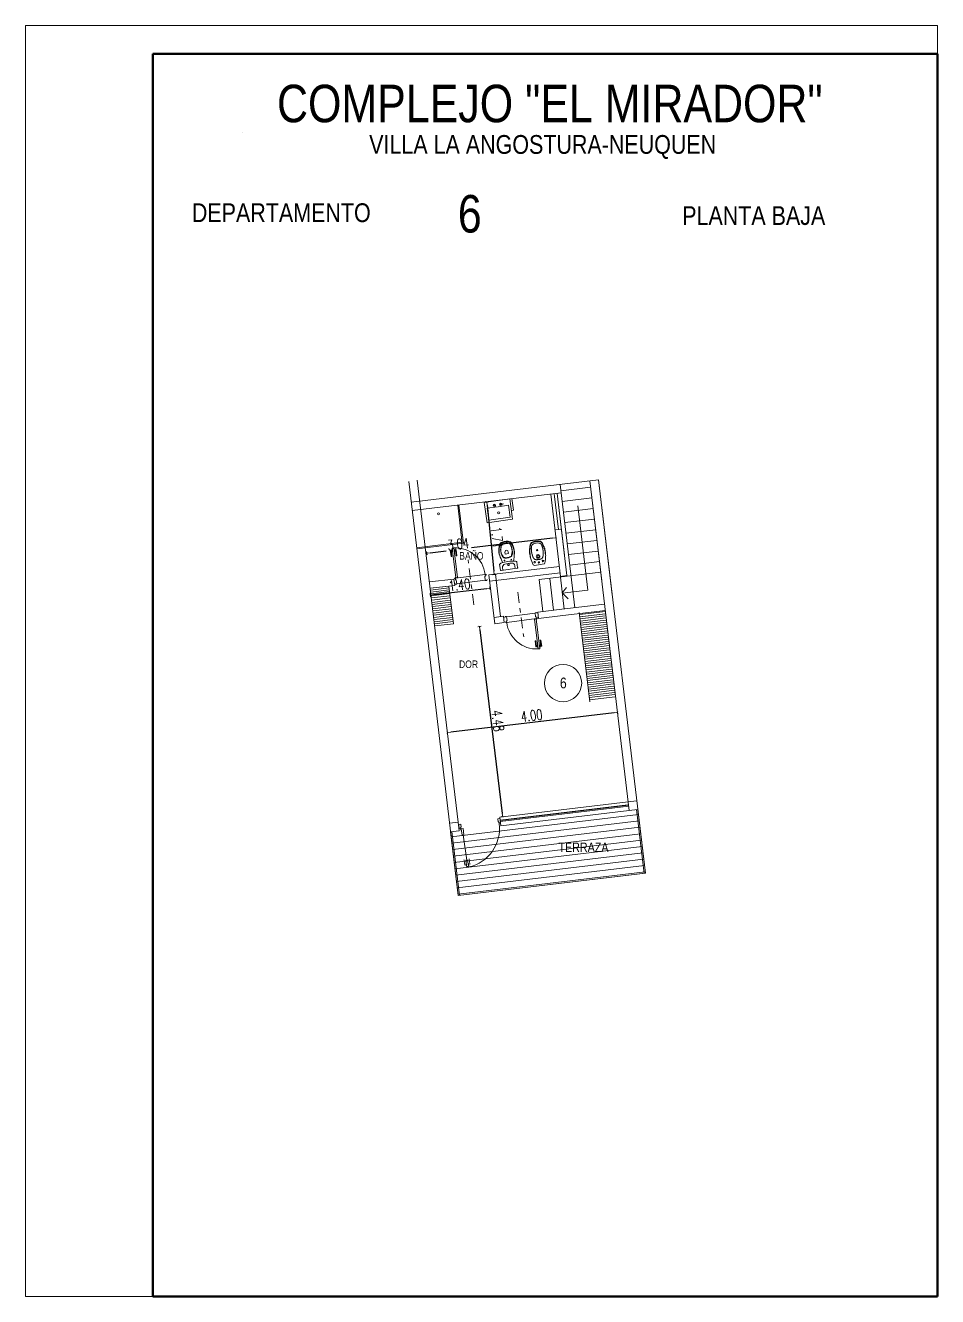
# Model space of a CAD drawing. Header units: millimetres. Extents: x 4525 to 9082, y 179 to 563.
# Drawn here: x 5166.3 to 5187.6, y 403.53 to 433.19 of the extents above; entities that cross this region are included whole.
import ezdxf

# ---------------------------------------------------------------- set-up
doc = ezdxf.new("R2010")
doc.units = ezdxf.units.MM
doc.header["$LTSCALE"] = 100
doc.linetypes.add('ACAD_ISO04W100', pattern=[30, 24, -3, 0, -3])
doc.linetypes.add('DASHDOT2', pattern=[0.5, 0.25, -0.125, 0, -0.125])
doc.layers.get('DEFPOINTS').update_dxf_attribs({"lineweight": 5})
for name, color, linetype, lineweight in [('000-Ejes', 251, 'ACAD_ISO04W100', 5), ('004-Carpinterias', 1, 'Continuous', 18), ('006-Cotas parciales', 7, 'Continuous', 5), ('A01-Barrido', 250, 'Continuous', 5), ('A01-Carpinterias', 1, 'Continuous', 18), ('HATCH MUROS', 251, 'Continuous', 9), ('LINEA', 8, 'Continuous', 5), ('SANIT', 12, 'Continuous', 13), ('SANIT-INT', 11, 'Continuous', 5)]:
    doc.layers.add(name, color=color, linetype=linetype, lineweight=lineweight)
doc.layers.add('CONT-MNR', color=47, linetype='Continuous')
doc.styles.add('AREAL', font='ARIALN.TTF')
doc.styles.add('COTAS', font='ROMANS.shx', dxfattribs={"width": 0.7})
doc.dimstyles.new('COTA40', dxfattribs={"dimscale": 0.4, "dimtxt": 0.3, "dimasz": 0.2, "dimexe": 0, "dimexo": 0, "dimgap": 0.09, "dimtad": 1, "dimzin": 0, "dimdsep": 46, "dimtxsty": 'COTAS', "dimblk1": 'COTA_N', "dimblk2": 'COTA_N', "dimsah": 1, "dimcen": 0.1, "dimclrd": 1, "dimclre": 8, "dimclrt": 5, "dimaunit": 1, "dimadec": 3, "dimazin": 0, "dimtfac": 1, "dimtix": 1, "dimtmove": 2, "dimatfit": 3, "dimldrblk": 'COTA_N', "dimfxl": 0, "dimtolj": 1, "dimtzin": 0, "dimarcsym": 0})

# ---------------------------------------------------------------- blocks, each defined once
blk = doc.blocks.new('COTA_N')
for p, q in [((-1, 0), (0, 0)), ((0, 0.5), (0, -0.5))]:
    blk.add_line(p, q)
at = {"const_width": 0.065}
blk.add_lwpolyline([(0.14, 0.14), (0.28, 0.28), (0, 0), (-0.14, -0.14), (-0.28, -0.28)], dxfattribs=at)
blk = doc.blocks.new('*D630')
at = {"layer": '006-Cotas parciales', "color": 1, "lineweight": -2, "ltscale": 100}
blk.add_line((5175.839, 419.91), (5177.073, 420.054), dxfattribs=at)
at = {"layer": 'DEFPOINTS', "color": 0, "ltscale": 100}
for p in [(5175.759, 419.901), (5177.152, 420.063), (5177.152, 420.063)]:
    blk.add_point(p, dxfattribs=at)
at = {"layer": '006-Cotas parciales', "color": 1, "lineweight": -2, "ltscale": 100, "xscale": 0.08000000000000002, "yscale": 0.08000000000000002, "zscale": 0.08000000000000002}
for p, rotation in [((5177.152, 420.063), 6.623571191285881), ((5175.759, 419.901), 186.6235711912859)]:
    blk.add_blockref('COTA_N', p, dxfattribs=dict(at, rotation=rotation))
at = {"layer": '006-Cotas parciales', "color": 5, "ltscale": 100, "insert": (5176.438, 420.137), "char_height": 0.12, "attachment_point": 5, "rotation": 6.6236, "style": 'COTAS'}
blk.add_mtext('\\A1;{\\H2x;1.40}', dxfattribs=at)
blk = doc.blocks.new('*D631')
at = {"layer": '006-Cotas parciales', "color": 1, "lineweight": -2, "ltscale": 100}
blk.add_line((5176.915, 419.088), (5177.437, 414.804), dxfattribs=at)
at = {"layer": 'DEFPOINTS', "color": 0, "ltscale": 100}
for p in [(5176.905, 419.167), (5177.446, 414.725), (5177.446, 414.725)]:
    blk.add_point(p, dxfattribs=at)
at = {"layer": '006-Cotas parciales', "color": 1, "lineweight": -2, "ltscale": 100, "xscale": 0.08000000000000002, "yscale": 0.08000000000000002, "zscale": 0.08000000000000002}
for p, rotation in [((5176.905, 419.167), 96.94317888034388), ((5177.446, 414.725), 276.9431788803439)]:
    blk.add_blockref('COTA_N', p, dxfattribs=dict(at, rotation=rotation))
at = {"layer": '006-Cotas parciales', "color": 5, "ltscale": 100, "insert": (5177.331, 416.965), "char_height": 0.12, "attachment_point": 5, "rotation": 276.9432, "style": 'COTAS'}
blk.add_mtext('\\A1;{\\H2x;4.48}', dxfattribs=at)
blk = doc.blocks.new('*D632')
at = {"layer": '006-Cotas parciales', "color": 1, "lineweight": -2, "ltscale": 100}
blk.add_line((5176.232, 416.704), (5180.046, 417.16), dxfattribs=at)
at = {"layer": 'DEFPOINTS', "color": 0, "ltscale": 100}
for p in [(5180.126, 417.169), (5180.126, 417.169), (5176.152, 416.694)]:
    blk.add_point(p, dxfattribs=at)
at = {"layer": '006-Cotas parciales', "color": 1, "lineweight": -2, "ltscale": 100, "xscale": 0.08000000000000002, "yscale": 0.08000000000000002, "zscale": 0.08000000000000002}
for p, rotation in [((5180.126, 417.169), 6.811388888882875), ((5176.152, 416.694), 186.8113888888829)]:
    blk.add_blockref('COTA_N', p, dxfattribs=dict(at, rotation=rotation))
at = {"layer": '006-Cotas parciales', "color": 5, "ltscale": 100, "insert": (5178.121, 417.087), "char_height": 0.12, "attachment_point": 5, "rotation": 6.8114, "style": 'COTAS'}
blk.add_mtext('\\A1;{\\H2x;4.00}', dxfattribs=at)
blk = doc.blocks.new('*D633')
at = {"layer": '006-Cotas parciales', "color": 1, "lineweight": -2, "ltscale": 100}
blk.add_line((5177.08, 421.996), (5177.241, 420.458), dxfattribs=at)
at = {"layer": 'DEFPOINTS', "color": 0, "ltscale": 100}
for p in [(5177.072, 422.075), (5177.25, 420.378), (5177.25, 420.378)]:
    blk.add_point(p, dxfattribs=at)
at = {"layer": '006-Cotas parciales', "color": 1, "lineweight": -2, "ltscale": 100, "xscale": 0.08000000000000002, "yscale": 0.08000000000000002, "zscale": 0.08000000000000002}
for p, rotation in [((5177.072, 422.075), 95.97276014530698), ((5177.25, 420.378), 275.972760145307)]:
    blk.add_blockref('COTA_N', p, dxfattribs=dict(at, rotation=rotation))
at = {"layer": '006-Cotas parciales', "color": 5, "ltscale": 100, "insert": (5177.316, 421.243), "char_height": 0.12, "attachment_point": 5, "rotation": 275.9728, "style": 'COTAS'}
blk.add_mtext('\\A1;{\\H2x;1.71}', dxfattribs=at)
blk = doc.blocks.new('INOD-MONACO-AP-PLANTA-CON-DPTO')
at = {"layer": 'SANIT'}
for p, q in [((-0.188, 0), (0.188, 0)), ((-0.204, -0.015), (-0.204, -0.142)), ((-0.174, -0.172), (-0.197, -0.156)), ((-0.13, -0.179), (-0.156, -0.27)), ((0.127, -0.18), (0.152, -0.27)), ((0.174, -0.172), (0.197, -0.156)), ((0.204, -0.015), (0.204, -0.142))]:
    blk.add_line(p, q, dxfattribs=at)
for points in [[(-0.002, -0.27, 0.121524), (-0.085, -0.286, 0.060693)], [(-0.002, -0.27, -0.121524), (0.081, -0.286, -0.060693)], [(-0.104, -0.3, 0.02892), (-0.111, -0.31, 0.156998), (-0.133, -0.488, 0.072829), (-0.105, -0.587, 0.204333), (-0.084, -0.607, 0.080392), (-0.002, -0.622)], [(0.099, -0.3, -0.02892), (0.107, -0.31, -0.156998), (0.129, -0.488, -0.072829), (0.101, -0.587, -0.204333), (0.08, -0.607, -0.080392), (-0.002, -0.622)], [(-0.124, -0.609, 0.122968), (-0.091, -0.634, 0.092568), (-0.002, -0.647, 0.093376)], [(0.12, -0.609, -0.122968), (0.087, -0.634, -0.092568), (-0.002, -0.647, -0.093376)]]:
    blk.add_lwpolyline(points, format="xyb", dxfattribs=at)
for centre, radius, start, end in [((-0.189, -0.017), 0.0168, 83.451, 131.9108), ((0.189, -0.017), 0.0168, 48.0892, 96.549), ((-0.188, -0.015), 0.017, 140.4696, 180), ((-0.188, -0.142), 0.017, 180, 235.4915), ((-0.165, -0.158), 0.017, 235.4915, 261.4564), ((0.408, -0.421), 0.583, 165.0356, 174.6982), ((0, 0.94), 1.127, 261.4564, 278.5436), ((-0.061, -0.336), 0.0558, 115.8294, 139.7492), ((0.057, -0.336), 0.0558, 40.2508, 64.1706), ((-0.412, -0.421), 0.583, 5.3018, 14.9644), ((0.165, -0.158), 0.017, 278.5436, 304.5085), ((0.188, -0.142), 0.017, 304.5085, 0), ((0.188, -0.015), 0.017, 0, 39.5304), ((0.107, -0.415), 0.285, 170.2891, 184.611), ((0.245, -0.406), 0.422, 184.3014, 206.071), ((-0.025, -0.535), 0.123, 207.5391, 216.6672), ((0.021, -0.535), 0.123, 323.3328, 332.4609), ((-0.249, -0.406), 0.422, 333.929, 356.9789), ((-0.111, -0.415), 0.285, 357.2885, 9.7109)]:
    blk.add_arc(centre, radius, start, end, dxfattribs=at)
at = {"layer": 'SANIT-INT'}
for p, q in [((-0.145, 0), (-0.145, -0.067)), ((0.145, 0), (0.145, -0.067)), ((0.002, -0.368), (-0.034, -0.369)), ((0.002, -0.368), (0.037, -0.369))]:
    blk.add_line(p, q, dxfattribs=at)
for points in [[(-0.156, -0.27, 0.058031), (-0.185, -0.429, 0.099768), (-0.142, -0.607, 0.155256), (-0.096, -0.647, 0.093906), (-0.002, -0.66, 0.093906)], [(-0.003, -0.279, 0.08742), (-0.06, -0.286, 0.121524)], [(0.152, -0.27, -0.058031), (0.181, -0.429, -0.099768), (0.138, -0.607, -0.155256), (0.092, -0.647, -0.093906), (-0.002, -0.66, -0.093906)], [(-0.002, -0.279, -0.08742), (0.056, -0.286, -0.121524)]]:
    blk.add_lwpolyline(points, format="xyb", dxfattribs=at)
for centre, radius in [((-0.082, -0.221), 0.00743), ((0, -0.11), 0.02), ((0.078, -0.221), 0.00743)]:
    blk.add_circle(centre, radius, dxfattribs=at)
for centre, radius, start, end in [((-0.075, -0.067), 0.07, 180, 265.7397), ((-0.036, -0.358), 0.0764, 108.7508, 160.6658), ((0, 0.94), 1.08, 265.7397, 274.2603), ((0.032, -0.358), 0.0764, 19.3342, 71.2492), ((0.075, -0.067), 0.07, 274.2603, 0), ((0.219, -0.443), 0.35, 174.9532, 203.9732), ((0.162, -0.448), 0.293, 156.8405, 172.9203), ((-0.071, -0.572), 0.0321, 203.9732, 250.1669), ((-0.034, -0.374), 0.005, 91.9734, 179.8282), ((0.152, -0.375), 0.191, 179.8282, 196.8593), ((-0.019, -0.427), 0.0118, 196.8593, 200.5908), ((0.002, -0.419), 0.0346, 200.5908, 269.6445), ((0.001, -0.419), 0.0346, 270.3555, 339.4092), ((-0.149, -0.375), 0.191, 343.1407, 0.1718), ((0.023, -0.427), 0.0118, 339.4092, 343.1407), ((0.037, -0.374), 0.005, 0.1718, 88.0266), ((0.067, -0.572), 0.0321, 289.8331, 336.0268), ((-0.223, -0.443), 0.35, 336.0268, 5.0468), ((-0.166, -0.448), 0.293, 7.0797, 23.1595), ((0.005, -0.362), 0.255, 250.1669, 268.5519), ((-0.009, -0.362), 0.255, 271.4481, 289.8331)]:
    blk.add_arc(centre, radius, start, end, dxfattribs=at)
blk = doc.blocks.new('BIDE-MONACO-PLANTA')
at = {"layer": 'SANIT'}
blk.add_line((-0.113, 0), (0.113, 0), dxfattribs=at)
for points in [[(-0.14, -0.477), (-0.141, -0.475), (-0.142, -0.472), (-0.143, -0.469), (-0.144, -0.465), (-0.145, -0.462), (-0.146, -0.459), (-0.147, -0.456), (-0.148, -0.452), (-0.149, -0.449), (-0.15, -0.446), (-0.15, -0.443), (-0.151, -0.44), (-0.152, -0.436), (-0.153, -0.433), (-0.154, -0.43), (-0.155, -0.427), (-0.156, -0.423), (-0.156, -0.42), (-0.157, -0.417), (-0.158, -0.414), (-0.159, -0.41), (-0.16, -0.407), (-0.161, -0.404), (-0.161, -0.401), (-0.162, -0.397), (-0.163, -0.394), (-0.164, -0.391), (-0.164, -0.388), (-0.165, -0.385), (-0.166, -0.381), (-0.167, -0.378), (-0.167, -0.375), (-0.168, -0.372), (-0.169, -0.368), (-0.169, -0.365), (-0.17, -0.362), (-0.17, -0.359), (-0.171, -0.356), (-0.172, -0.352), (-0.172, -0.349), (-0.173, -0.346), (-0.173, -0.344)], [(0, -0.541), (-0.044, -0.54), (-0.048, -0.54), (-0.051, -0.539), (-0.054, -0.539), (-0.057, -0.539)], [(0, -0.541), (0.044, -0.54), (0.047, -0.54), (0.051, -0.539), (0.054, -0.539), (0.057, -0.539)], [(0, -0.541), (0, -0.541)], [(0, -0.541), (0, -0.541)], [(0.14, -0.477), (0.141, -0.475), (0.142, -0.472), (0.143, -0.469), (0.144, -0.465), (0.145, -0.462), (0.146, -0.459), (0.147, -0.456), (0.148, -0.453), (0.148, -0.449), (0.149, -0.446), (0.15, -0.443), (0.151, -0.44), (0.152, -0.436), (0.153, -0.433), (0.154, -0.43), (0.154, -0.427), (0.155, -0.423), (0.156, -0.42), (0.157, -0.417), (0.158, -0.414), (0.159, -0.41), (0.16, -0.407), (0.16, -0.404), (0.161, -0.401), (0.162, -0.398), (0.163, -0.394), (0.163, -0.391), (0.164, -0.388), (0.165, -0.385), (0.166, -0.381), (0.166, -0.378), (0.167, -0.375), (0.168, -0.372), (0.168, -0.369), (0.169, -0.365), (0.17, -0.362), (0.17, -0.359), (0.171, -0.356), (0.171, -0.353), (0.172, -0.349), (0.172, -0.346), (0.173, -0.344)]]:
    blk.add_lwpolyline(points, dxfattribs=at)
for centre, radius, start, end in [((-0.113, -0.027), 0.0267, 89.9746, 160.7192), ((0.636, -0.288), 0.82, 160.7445, 172.7215), ((1.187, -0.228), 1.365, 179.1204, 182.2097), ((1.187, -0.221), 1.365, 182.5037, 185.1806), ((0.113, -0.027), 0.0267, 19.2555, 90), ((-0.636, -0.288), 0.82, 7.2785, 19.2555), ((-1.187, -0.22), 1.365, 354.7941, 357.4709), ((-0.985, -0.224), 1.163, 357.2424, 1.9588), ((-0.022, -0.432), 0.126, 201.0557, 217.1205), ((-0.058, -0.455), 0.0844, 219.519, 265.0728), ((-0.05, -0.408), 0.131, 263.6264, 267.3039), ((0.05, -0.408), 0.131, 272.6707, 276.3482), ((0.058, -0.455), 0.0844, 274.9018, 320.4556), ((0.022, -0.432), 0.126, 322.8542, 338.9189)]:
    blk.add_arc(centre, radius, start, end, dxfattribs=at)
at = {"layer": 'SANIT-INT'}
for points in [[(-0.13, -0.255), (-0.134, -0.281), (-0.134, -0.282), (-0.134, -0.284), (-0.134, -0.285), (-0.134, -0.287), (-0.134, -0.289), (-0.134, -0.291), (-0.134, -0.293), (-0.135, -0.295), (-0.135, -0.297), (-0.135, -0.3), (-0.135, -0.302), (-0.135, -0.305), (-0.135, -0.307), (-0.135, -0.31), (-0.135, -0.313), (-0.135, -0.315), (-0.135, -0.318), (-0.135, -0.32), (-0.135, -0.323), (-0.135, -0.326), (-0.135, -0.328), (-0.135, -0.331), (-0.135, -0.334), (-0.135, -0.336), (-0.135, -0.339), (-0.135, -0.341), (-0.134, -0.344), (-0.134, -0.347), (-0.134, -0.349), (-0.134, -0.352), (-0.134, -0.354), (-0.134, -0.357), (-0.134, -0.36), (-0.134, -0.362), (-0.134, -0.365), (-0.134, -0.367), (-0.133, -0.37), (-0.133, -0.373), (-0.133, -0.375), (-0.133, -0.378), (-0.132, -0.38), (-0.132, -0.383), (-0.132, -0.386), (-0.132, -0.388), (-0.131, -0.391), (-0.131, -0.393), (-0.13, -0.396), (-0.13, -0.399), (-0.13, -0.401), (-0.129, -0.404), (-0.129, -0.406), (-0.128, -0.409), (-0.128, -0.412), (-0.127, -0.414), (-0.127, -0.417), (-0.126, -0.419), (-0.126, -0.422), (-0.125, -0.424), (-0.125, -0.426), (-0.124, -0.429), (-0.124, -0.431), (-0.123, -0.432), (-0.123, -0.434), (-0.122, -0.436), (-0.122, -0.437), (-0.121, -0.439), (-0.121, -0.44), (-0.121, -0.441), (-0.12, -0.443), (-0.12, -0.444), (-0.119, -0.445), (-0.119, -0.447), (-0.118, -0.448), (-0.118, -0.449), (-0.117, -0.451), (-0.117, -0.452), (-0.116, -0.453), (-0.116, -0.454), (-0.115, -0.456), (-0.114, -0.457), (-0.114, -0.458), (-0.113, -0.46), (-0.113, -0.461), (-0.112, -0.462), (-0.111, -0.464), (-0.11, -0.465), (-0.11, -0.466), (-0.109, -0.467), (-0.108, -0.469), (-0.107, -0.47), (-0.107, -0.471), (-0.106, -0.473), (-0.105, -0.474), (-0.104, -0.475), (-0.103, -0.477), (-0.102, -0.478), (-0.101, -0.479), (-0.099, -0.48), (-0.098, -0.482), (-0.097, -0.483), (-0.095, -0.484), (-0.094, -0.486), (-0.092, -0.487), (-0.09, -0.488), (-0.088, -0.49), (-0.085, -0.491), (-0.082, -0.493), (-0.079, -0.494), (-0.075, -0.496), (-0.071, -0.497), (-0.065, -0.499), (-0.064, -0.499)], [(0, -0.122), (-0.013, -0.122), (-0.025, -0.122), (-0.034, -0.123), (-0.042, -0.124), (-0.048, -0.125), (-0.053, -0.125), (-0.057, -0.126), (-0.061, -0.127), (-0.064, -0.128), (-0.067, -0.128), (-0.069, -0.129), (-0.071, -0.13), (-0.073, -0.13), (-0.074, -0.131), (-0.076, -0.132), (-0.077, -0.132), (-0.078, -0.133), (-0.079, -0.134), (-0.08, -0.134), (-0.081, -0.135), (-0.083, -0.136), (-0.083, -0.136), (-0.084, -0.137), (-0.085, -0.138), (-0.086, -0.138), (-0.087, -0.139), (-0.088, -0.14), (-0.088, -0.14), (-0.089, -0.141), (-0.09, -0.142), (-0.091, -0.142), (-0.091, -0.143), (-0.092, -0.143), (-0.092, -0.144), (-0.093, -0.145), (-0.094, -0.146), (-0.094, -0.146), (-0.095, -0.147), (-0.096, -0.148), (-0.097, -0.149), (-0.097, -0.15), (-0.098, -0.151), (-0.099, -0.152), (-0.1, -0.153), (-0.101, -0.155), (-0.102, -0.156), (-0.102, -0.157), (-0.103, -0.158), (-0.104, -0.16), (-0.105, -0.161), (-0.105, -0.162), (-0.106, -0.164), (-0.107, -0.165), (-0.107, -0.166), (-0.108, -0.168), (-0.109, -0.169), (-0.109, -0.17), (-0.11, -0.171), (-0.11, -0.173), (-0.111, -0.174), (-0.112, -0.175), (-0.112, -0.177), (-0.113, -0.178), (-0.113, -0.179), (-0.114, -0.181), (-0.114, -0.182), (-0.115, -0.183), (-0.115, -0.185), (-0.116, -0.186), (-0.116, -0.188), (-0.117, -0.19), (-0.117, -0.191), (-0.118, -0.193), (-0.118, -0.196), (-0.119, -0.198), (-0.12, -0.2), (-0.12, -0.203), (-0.121, -0.205), (-0.121, -0.208), (-0.122, -0.21), (-0.123, -0.213), (-0.123, -0.216), (-0.124, -0.218), (-0.124, -0.221), (-0.125, -0.223), (-0.125, -0.226), (-0.126, -0.229), (-0.126, -0.231), (-0.127, -0.234), (-0.127, -0.236), (-0.128, -0.239), (-0.128, -0.242), (-0.129, -0.244), (-0.129, -0.247), (-0.129, -0.249), (-0.13, -0.252), (-0.13, -0.255), (-0.13, -0.257), (-0.131, -0.26), (-0.131, -0.261)], [(0, -0.122), (0.013, -0.122), (0.025, -0.122), (0.034, -0.123), (0.042, -0.124), (0.048, -0.125), (0.053, -0.125), (0.057, -0.126), (0.061, -0.127), (0.064, -0.128), (0.067, -0.128), (0.069, -0.129), (0.071, -0.13), (0.073, -0.131), (0.074, -0.131), (0.076, -0.132), (0.077, -0.132), (0.078, -0.133), (0.079, -0.134), (0.08, -0.134), (0.081, -0.135), (0.082, -0.136), (0.083, -0.136), (0.084, -0.137), (0.085, -0.138), (0.086, -0.138), (0.087, -0.139), (0.088, -0.14), (0.088, -0.14), (0.089, -0.141), (0.09, -0.142), (0.09, -0.142), (0.091, -0.143), (0.092, -0.144), (0.092, -0.144), (0.093, -0.145), (0.094, -0.146), (0.094, -0.146), (0.095, -0.147), (0.096, -0.148), (0.097, -0.149), (0.097, -0.15), (0.098, -0.151), (0.099, -0.152), (0.1, -0.153), (0.101, -0.155), (0.101, -0.156), (0.102, -0.157), (0.103, -0.158), (0.104, -0.16), (0.105, -0.161), (0.105, -0.162), (0.106, -0.164), (0.107, -0.165), (0.107, -0.166), (0.108, -0.168), (0.109, -0.169), (0.109, -0.17), (0.11, -0.171), (0.11, -0.173), (0.111, -0.174), (0.112, -0.175), (0.112, -0.177), (0.113, -0.178), (0.113, -0.179), (0.114, -0.181), (0.114, -0.182), (0.115, -0.183), (0.115, -0.185), (0.116, -0.186), (0.116, -0.188), (0.117, -0.19), (0.117, -0.191), (0.118, -0.193), (0.118, -0.196), (0.119, -0.198), (0.12, -0.2), (0.12, -0.203), (0.121, -0.205), (0.121, -0.208), (0.122, -0.211), (0.123, -0.213), (0.123, -0.216), (0.124, -0.218), (0.124, -0.221), (0.125, -0.224), (0.125, -0.226), (0.126, -0.229), (0.126, -0.231), (0.127, -0.234), (0.127, -0.237), (0.128, -0.239), (0.128, -0.242), (0.128, -0.244), (0.129, -0.247), (0.129, -0.25), (0.13, -0.252), (0.13, -0.255), (0.13, -0.257), (0.131, -0.26), (0.131, -0.261)], [(0.13, -0.255), (0.133, -0.281), (0.134, -0.283), (0.134, -0.284), (0.134, -0.285), (0.134, -0.287), (0.134, -0.289), (0.134, -0.291), (0.134, -0.293), (0.134, -0.295), (0.135, -0.297), (0.135, -0.3), (0.135, -0.302), (0.135, -0.305), (0.135, -0.308), (0.135, -0.31), (0.135, -0.313), (0.135, -0.315), (0.135, -0.318), (0.135, -0.321), (0.135, -0.323), (0.135, -0.326), (0.135, -0.328), (0.135, -0.331), (0.135, -0.334), (0.134, -0.336), (0.134, -0.339), (0.134, -0.341), (0.134, -0.344), (0.134, -0.347), (0.134, -0.349), (0.134, -0.352), (0.134, -0.354), (0.134, -0.357), (0.134, -0.36), (0.134, -0.362), (0.134, -0.365), (0.133, -0.367), (0.133, -0.37), (0.133, -0.373), (0.133, -0.375), (0.133, -0.378), (0.132, -0.38), (0.132, -0.383), (0.132, -0.386), (0.131, -0.388), (0.131, -0.391), (0.131, -0.393), (0.13, -0.396), (0.13, -0.399), (0.129, -0.401), (0.129, -0.404), (0.129, -0.406), (0.128, -0.409), (0.128, -0.412), (0.127, -0.414), (0.127, -0.417), (0.126, -0.419), (0.126, -0.422), (0.125, -0.424), (0.124, -0.426), (0.124, -0.429), (0.123, -0.431), (0.123, -0.433), (0.122, -0.434), (0.122, -0.436), (0.122, -0.437), (0.121, -0.439), (0.121, -0.44), (0.12, -0.442), (0.12, -0.443), (0.119, -0.444), (0.119, -0.445), (0.119, -0.447), (0.118, -0.448), (0.118, -0.449), (0.117, -0.451), (0.117, -0.452), (0.116, -0.453), (0.115, -0.455), (0.115, -0.456), (0.114, -0.457), (0.114, -0.458), (0.113, -0.46), (0.112, -0.461), (0.112, -0.462), (0.111, -0.464), (0.11, -0.465), (0.11, -0.466), (0.109, -0.468), (0.108, -0.469), (0.107, -0.47), (0.106, -0.471), (0.105, -0.473), (0.105, -0.474), (0.104, -0.475), (0.103, -0.477), (0.101, -0.478), (0.1, -0.479), (0.099, -0.481), (0.098, -0.482), (0.097, -0.483), (0.095, -0.484), (0.094, -0.486), (0.092, -0.487), (0.09, -0.488), (0.088, -0.49), (0.085, -0.491), (0.082, -0.493), (0.079, -0.494), (0.075, -0.496), (0.07, -0.497), (0.065, -0.499), (0.063, -0.499)], [(0, -0.55), (-0.008, -0.55), (-0.015, -0.55), (-0.022, -0.549), (-0.027, -0.549), (-0.032, -0.549), (-0.036, -0.549), (-0.04, -0.549), (-0.044, -0.549), (-0.048, -0.549), (-0.051, -0.549), (-0.054, -0.549), (-0.057, -0.549)], [(0, -0.55), (0.008, -0.55), (0.015, -0.55), (0.021, -0.549), (0.027, -0.549), (0.032, -0.549), (0.036, -0.549), (0.04, -0.549), (0.044, -0.549), (0.047, -0.549), (0.051, -0.549), (0.054, -0.549), (0.057, -0.549)]]:
    blk.add_lwpolyline(points, dxfattribs=at)
for centre, radius in [((-0.097, -0.073), 0.0182), ((0, -0.195), 0.0437), ((0, -0.195), 0.0229), ((0, -0.052), 0.0172), ((0.097, -0.073), 0.0182), ((0, -0.344), 0.0151)]:
    blk.add_circle(centre, radius, dxfattribs=at)
for centre, radius, start, end in [((-0.054, -0.459), 0.0941, 195.0663, 210.9763), ((-0.058, -0.455), 0.0938, 214.5877, 265.0728), ((-0.05, -0.408), 0.141, 263.6264, 267.3039), ((0, -0.277), 0.232, 253.6948, 269.9596), ((0, -0.277), 0.232, 270.015, 286.2798), ((0.05, -0.408), 0.141, 272.6707, 276.3482), ((0.058, -0.455), 0.0938, 274.9018, 325.387), ((-0.018, -0.426), 0.174, 331.8708, 340.547)]:
    blk.add_arc(centre, radius, start, end, dxfattribs=at)
for points in [[(-0.178, -0.184), (-0.184, -0.295), (-0.183, -0.316), (-0.179, -0.352), (-0.173, -0.381), (-0.167, -0.407), (-0.157, -0.446), (-0.146, -0.484)], [(0.178, -0.184), (0.184, -0.295), (0.183, -0.316), (0.179, -0.352), (0.173, -0.381), (0.167, -0.407), (0.157, -0.446), (0.146, -0.484)]]:
    blk.add_spline(points, degree=3, dxfattribs=at)
blk = doc.blocks.new('PUERTA 0.70 DURLOCK')
at = {"layer": '000-Ejes', "linetype": 'DASHDOT2', "ltscale": 0.01}
blk.add_line((0.38, -0.647), (0.38, 0.407), dxfattribs=at)
at = {"layer": '004-Carpinterias', "linetype": 'Continuous'}
for p, q in [((0.009, 0.675), (-0.009, 0.675)), ((-0.009, 0.535), (-0.009, 0.675)), ((0.009, 0.535), (0.009, 0.675)), ((0.039, 0.69), (0.029, 0.69)), ((0.029, 0.642), (0.029, 0.69)), ((0.039, 0.642), (0.029, 0.642)), ((0.081, 0.69), (0.091, 0.69)), ((0.081, 0.642), (0.091, 0.642)), ((0.091, 0.642), (0.091, 0.69)), ((0.111, 0.675), (0.129, 0.675)), ((0.111, 0.535), (0.111, 0.675)), ((0.129, 0.535), (0.129, 0.675)), ((0.009, 0.535), (-0.009, 0.535)), ((0.111, 0.535), (0.129, 0.535)), ((0.01, 0.01), (0, 0.01)), ((0, 0), (0, 0.01)), ((0.03, 0.02), (0.01, 0.02)), ((0.01, 0.01), (0.01, 0.02)), ((0.03, -0.02), (0.03, 0.02)), ((0.73, 0.02), (0.75, 0.02)), ((0.73, -0.02), (0.73, 0.02)), ((0.75, 0.01), (0.75, 0.02)), ((0.75, 0.01), (0.76, 0.01)), ((0.76, 0), (0.76, 0.01)), ((0, -0.11), (0, -0.1)), ((0, -0.11), (0.01, -0.11)), ((0.01, -0.11), (0.01, -0.12)), ((0.01, -0.12), (0.045, -0.12)), ((0.045, -0.02), (0.03, -0.02)), ((0.045, -0.02), (0.045, -0.12)), ((0.715, -0.02), (0.715, -0.12)), ((0.715, -0.02), (0.73, -0.02)), ((0.75, -0.12), (0.715, -0.12)), ((0.76, -0.11), (0.75, -0.11)), ((0.75, -0.11), (0.75, -0.12)), ((0.76, -0.11), (0.76, -0.1))]:
    blk.add_line(p, q, dxfattribs=at)
at = {"layer": '004-Carpinterias', "ltscale": 0.01, "const_width": 0.02}
for points in [[(0, 0.535), (0, 0.675)], [(0.122, 0.535), (0.12, 0.675)]]:
    blk.add_lwpolyline(points, dxfattribs=at)
at = {"layer": '004-Carpinterias', "linetype": 'Continuous'}
blk.add_lwpolyline([(0.039, 0.729), (0.039, 0.029), (0.081, 0.029), (0.081, 0.729)], close=True, dxfattribs=at)
at = {"layer": 'A01-Barrido', "linetype": 'Continuous'}
for p, q in [((0.73, 0.02), (0.03, 0.02)), ((0.715, -0.11), (0.045, -0.11))]:
    blk.add_line(p, q, dxfattribs=at)
blk.add_circle((0.032, 0.028), 0.0075, dxfattribs=at)
blk.add_arc((0.023, 0.024), 0.707, 359.6656, 85.2747, dxfattribs=at)
blk = doc.blocks.new('*D634')
at = {"layer": '006-Cotas parciales', "color": 1, "lineweight": -2, "ltscale": 100}
for p, q in [((5178.611, 421.229), (5176.714, 421.003)), ((5175.755, 420.888), (5176.126, 420.933))]:
    blk.add_line(p, q, dxfattribs=at)
at = {"layer": 'DEFPOINTS', "color": 0, "ltscale": 100}
for p in [(5178.69, 421.239), (5178.69, 421.239), (5175.675, 420.879)]:
    blk.add_point(p, dxfattribs=at)
at = {"layer": '006-Cotas parciales', "color": 1, "lineweight": -2, "ltscale": 100, "xscale": 0.08000000000000002, "yscale": 0.08000000000000002, "zscale": 0.08000000000000002}
for p, rotation in [((5178.69, 421.239), 6.811388888836873), ((5175.675, 420.879), 186.8113888888369)]:
    blk.add_blockref('COTA_N', p, dxfattribs=dict(at, rotation=rotation))
at = {"layer": '006-Cotas parciales', "color": 5, "ltscale": 100, "insert": (5176.406, 421.087), "char_height": 0.12, "attachment_point": 5, "rotation": 6.8114, "style": 'COTAS'}
blk.add_mtext('\\A1;{\\H2x;3.04}', dxfattribs=at)

msp = doc.modelspace()

# ---------------------------------------------------------------- linework, layer by layer
at = {"layer": '004-Carpinterias', "linetype": 'Continuous', "extrusion": (-0.021024, 0.14442, 0.989293)}
for p, q in [((5176.499, 414.297, 1.951), (5176.477, 414.444, 1.929)), ((5176.519, 414.45, 1.929), (5176.54, 414.303, 1.951)), ((5176.605, 413.712, 2.039), (5176.52, 414.3, 1.951)), ((5176.608, 413.548, 2.063), (5176.584, 413.709, 2.039)), ((5176.626, 413.715, 2.039), (5176.647, 413.569, 2.061))]:
    msp.add_line(p, q, dxfattribs=at)
at = {"layer": '004-Carpinterias', "color": 1, "linetype": 'Continuous', "extrusion": (-0.021024, 0.14442, 0.989293)}
for p, q in [((5176.626, 413.715, 2.039), (5176.584, 413.709, 2.039)), ((5176.596, 413.629, 2.051), (5176.586, 413.628, 2.051)), ((5176.586, 413.628, 2.051), (5176.593, 413.581, 2.058)), ((5176.603, 413.582, 2.058), (5176.593, 413.581, 2.058)), ((5176.647, 413.569, 2.061), (5176.621, 413.565, 2.061)), ((5176.621, 413.565, 2.061), (5176.623, 413.55, 2.063)), ((5176.638, 413.635, 2.051), (5176.648, 413.637, 2.051)), ((5176.644, 413.588, 2.058), (5176.654, 413.59, 2.058)), ((5176.648, 413.637, 2.051), (5176.654, 413.59, 2.058)), ((5176.623, 413.55, 2.063), (5176.608, 413.548, 2.063)), ((5176.623, 413.55, 2.063), (5176.608, 413.548, 2.063))]:
    msp.add_line(p, q, dxfattribs=at)
at = {"layer": '004-Carpinterias', "color": 1, "linetype": 'Continuous'}
msp.add_line((5176.647, 413.569, 2.061), (5176.621, 413.565, 2.061), dxfattribs=at)
at = {"layer": '004-Carpinterias', "ltscale": 0.01, "const_width": 0.02, "elevation": 2.061}
for points in [[(5176.542, 413.73), (5176.562, 413.591)], [(5176.661, 413.747), (5176.681, 413.609)]]:
    msp.add_lwpolyline(points, dxfattribs=at)
at = {"layer": 'A01-Barrido', "linetype": 'Continuous', "extrusion": (-0.021024, 0.14442, 0.989293)}
msp.add_circle((-5182.179, 332.01, -48.968), 0.0075, dxfattribs=at)
msp.add_arc((-5182.163, 332.277, -47.07), 0.916, 94.0999, 179.6662, dxfattribs=at)
at = {"layer": 'A01-Carpinterias', "linetype": 'Continuous', "extrusion": (-0.021024, 0.14442, 0.989293)}
for p, q in [((5176.418, 414.544, -0.005), (5176.468, 414.552, -0.005)), ((5176.433, 414.446, 0.009), (5176.418, 414.544, -0.005)), ((5176.467, 414.451, 0.009), (5176.433, 414.446, 0.009)), ((5176.478, 414.483, 0.005), (5176.463, 414.481, 0.005)), ((5176.463, 414.481, 0.005), (5176.467, 414.451, 0.009)), ((5176.478, 414.483, 0.005), (5176.468, 414.552, -0.005)), ((5177.378, 414.684, 1.913), (5177.329, 414.677, 1.913)), ((5177.339, 414.608, 1.924), (5177.329, 414.677, 1.913)), ((5177.339, 414.608, 1.924), (5177.354, 414.61, 1.924)), ((5177.354, 414.61, 1.924), (5177.358, 414.581, 1.928)), ((5177.358, 414.581, 1.928), (5177.392, 414.586, 1.928)), ((5177.378, 414.684, 1.913), (5177.38, 414.674, 1.915)), ((5177.392, 414.586, 1.928), (5177.391, 414.596, 1.926)), ((5176.477, 414.444, 1.929), (5176.519, 414.45, 1.929)), ((5176.499, 414.297, 1.951), (5176.54, 414.303, 1.951))]:
    msp.add_line(p, q, dxfattribs=at)
at = {"layer": 'CONT-MNR', "ltscale": 100}
msp.add_line((5171.375, 430.704, -1.005), (5171.375, 430.704, -1.005), dxfattribs=at)
at = {"layer": 'HATCH MUROS', "color": 0, "ltscale": 100}
for p, q in [((5166.301, 433.195), (5187.6, 433.195)), ((5166.301, 433.195), (5166.301, 403.527)), ((5187.6, 433.195), (5187.6, 403.527)), ((5175.756, 418.327), (5175.251, 422.551)), ((5175.309, 422.069), (5179.68, 422.59)), ((5175.954, 418.351), (5175.449, 422.578)), ((5179.13, 419.604), (5178.786, 422.484)), ((5179.481, 422.568), (5180.4, 414.874)), ((5179.698, 420.755), (5179.481, 422.567)), ((5179.68, 422.592), (5180.777, 413.408)), ((5180, 419.908), (5179.68, 422.59)), ((5178.81, 422.285), (5175.333, 421.87)), ((5178.798, 420.336), (5178.569, 422.256)), ((5178.947, 420.354), (5178.718, 422.274)), ((5178.89, 420.834), (5178.718, 422.274)), ((5179.499, 422.418), (5178.804, 422.335)), ((5179.529, 422.17), (5178.834, 422.086)), ((5178.834, 422.086), (5179.529, 422.17)), ((5179.76, 420.233), (5179.505, 422.368)), ((5176.502, 421.103), (5176.395, 421.997)), ((5176.531, 421.107), (5176.425, 422)), ((5178.863, 421.838), (5179.558, 421.921)), ((5178.893, 421.59), (5179.588, 421.673)), ((5179.588, 421.673), (5178.893, 421.59)), ((5178.893, 421.59), (5179.588, 421.673)), ((5178.923, 421.342), (5179.618, 421.425)), ((5176.498, 421.133), (5175.436, 421.006)), ((5176.539, 421.111), (5175.439, 420.976)), ((5178.952, 421.094), (5179.647, 421.177)), ((5178.982, 420.845), (5179.677, 420.928)), ((5177.125, 420.372), (5178.77, 420.568)), ((5177.143, 420.223), (5178.788, 420.419)), ((5177.392, 419.397), (5177.274, 420.39)), ((5178.296, 420.26), (5179.736, 420.432)), ((5179.011, 420.597), (5179.707, 420.68)), ((5179.011, 420.597), (5179.707, 420.68)), ((5175.733, 420.205), (5176.308, 420.274)), ((5175.751, 420.057), (5176.326, 420.125)), ((5177.261, 419.23), (5177.125, 420.372)), ((5178.385, 419.515), (5178.296, 420.26)), ((5178.634, 419.545), (5178.545, 420.29)), ((5178.882, 419.574), (5178.793, 420.319)), ((5178.798, 420.336), (5178.947, 420.354)), ((5178.267, 419.501), (5178.829, 419.568)), ((5178.829, 419.568), (5179.825, 419.687)), ((5178.847, 419.419), (5179.843, 419.538)), ((5177.244, 419.379), (5177.461, 419.405)), ((5177.261, 419.23), (5177.479, 419.256)), ((5178.285, 419.352), (5178.847, 419.419)), ((5176.406, 412.886), (5175.756, 418.327)), ((5176.403, 414.598), (5175.954, 418.351)), ((5180.573, 415.096), (5177.378, 414.714)), ((5180.573, 415.096), (5177.378, 414.714)), ((5180.597, 414.897), (5177.402, 414.516)), ((5177.402, 414.516), (5180.597, 414.897)), ((5180.597, 414.897), (5177.402, 414.516)), ((5177.402, 414.516), (5180.597, 414.897)), ((5180.597, 414.897), (5177.402, 414.516)), ((5176.403, 414.598), (5176.204, 414.574)), ((5176.403, 414.598), (5176.204, 414.574)), ((5176.426, 414.399), (5176.403, 414.598)), ((5177.402, 414.516), (5177.378, 414.714)), ((5176.426, 414.399), (5176.228, 414.375)), ((5176.228, 414.375), (5176.426, 414.399)), ((5176.426, 414.399), (5176.228, 414.375)), ((5176.228, 414.375), (5176.426, 414.399)), ((5176.426, 414.399), (5176.228, 414.375)), ((5176.406, 412.886), (5180.775, 413.408)), ((5180.775, 413.408), (5176.406, 412.886)), ((5176.406, 412.886), (5180.775, 413.408)), ((5180.775, 413.408), (5176.406, 412.886)), ((5187.6, 403.527), (5166.301, 403.527))]:
    msp.add_line(p, q, dxfattribs=at)
at = {"layer": 'HATCH MUROS', "color": 0, "lineweight": 50, "ltscale": 100}
for p, q in [((5169.278, 432.532), (5187.6, 432.532)), ((5169.278, 432.532), (5169.278, 403.527)), ((5187.6, 432.532), (5187.6, 403.527)), ((5187.6, 403.527), (5169.278, 403.527))]:
    msp.add_line(p, q, dxfattribs=at)
at = {"layer": 'HATCH MUROS', "color": 0, "linetype": 'ByBlock', "ltscale": 100}
for p, q in [((5178.749, 421.431), (5178.65, 422.266)), ((5178.681, 421.423), (5178.817, 421.439)), ((5178.817, 421.439), (5178.749, 421.431)), ((5176.308, 420.274), (5176.326, 420.125)), ((5178.267, 419.501), (5178.285, 419.352)), ((5177.461, 419.405), (5177.479, 419.256))]:
    msp.add_line(p, q, dxfattribs=at)
at = {"layer": 'HATCH MUROS', "color": 2, "ltscale": 100}
for p, q in [((5179.433, 420.018), (5179.199, 421.979)), ((5179.433, 420.018), (5178.837, 419.947)), ((5178.838, 419.948), (5178.934, 420.079)), ((5178.975, 419.814), (5178.838, 419.948))]:
    msp.add_line(p, q, dxfattribs=at)
at = {"layer": 'HATCH MUROS', "ltscale": 100}
for p, q in [((5176.188, 420.109), (5175.757, 420.057)), ((5176.293, 419.23), (5176.188, 420.109)), ((5176.194, 420.065), (5175.762, 420.013)), ((5176.199, 420.021), (5175.767, 419.97)), ((5176.203, 419.984), (5175.772, 419.932)), ((5176.209, 419.934), (5175.778, 419.883)), ((5176.215, 419.884), (5175.784, 419.833)), ((5176.221, 419.835), (5175.79, 419.783)), ((5176.228, 419.781), (5175.796, 419.729)), ((5176.234, 419.731), (5175.802, 419.68)), ((5176.239, 419.681), (5175.808, 419.63)), ((5176.245, 419.632), (5175.814, 419.58)), ((5176.251, 419.582), (5175.82, 419.531)), ((5176.258, 419.528), (5175.826, 419.476)), ((5179.243, 419.443), (5179.839, 419.514)), ((5176.264, 419.478), (5175.832, 419.427)), ((5176.27, 419.429), (5175.838, 419.377)), ((5176.275, 419.379), (5175.844, 419.328)), ((5176.281, 419.329), (5175.85, 419.278)), ((5176.287, 419.28), (5175.856, 419.228)), ((5176.293, 419.23), (5175.862, 419.179)), ((5179.231, 419.494), (5179.48, 417.407)), ((5179.243, 419.393), (5179.839, 419.464)), ((5179.249, 419.393), (5179.845, 419.465)), ((5179.249, 419.343), (5179.845, 419.414)), ((5179.255, 419.293), (5179.851, 419.365)), ((5179.261, 419.244), (5179.857, 419.315)), ((5179.267, 419.194), (5179.863, 419.265)), ((5179.273, 419.144), (5179.868, 419.216)), ((5179.273, 419.144), (5179.868, 419.216)), ((5179.279, 419.095), (5179.874, 419.166)), ((5179.285, 419.045), (5179.88, 419.116)), ((5179.29, 418.995), (5179.886, 419.067)), ((5179.296, 418.946), (5179.892, 419.017)), ((5179.302, 418.896), (5179.898, 418.967)), ((5179.302, 418.896), (5179.898, 418.967)), ((5179.308, 418.847), (5179.904, 418.918)), ((5179.314, 418.797), (5179.91, 418.868)), ((5179.32, 418.747), (5179.916, 418.818)), ((5179.326, 418.698), (5179.922, 418.769)), ((5179.332, 418.648), (5179.928, 418.719)), ((5179.332, 418.648), (5179.928, 418.719)), ((5179.338, 418.598), (5179.934, 418.669)), ((5179.344, 418.549), (5179.94, 418.62)), ((5179.35, 418.499), (5179.946, 418.57)), ((5179.356, 418.449), (5179.951, 418.521)), ((5179.362, 418.4), (5179.957, 418.471)), ((5179.362, 418.4), (5179.957, 418.471)), ((5179.368, 418.35), (5179.963, 418.421)), ((5179.373, 418.3), (5179.969, 418.372)), ((5179.379, 418.251), (5179.975, 418.322)), ((5179.385, 418.201), (5179.981, 418.272)), ((5179.391, 418.151), (5179.987, 418.223)), ((5179.391, 418.151), (5179.987, 418.223)), ((5179.397, 418.102), (5179.993, 418.173)), ((5179.403, 418.052), (5179.999, 418.123)), ((5179.409, 418.003), (5180.005, 418.074)), ((5179.415, 417.953), (5180.011, 418.024)), ((5179.421, 417.903), (5180.017, 417.974)), ((5179.421, 417.903), (5180.017, 417.974)), ((5179.427, 417.854), (5180.023, 417.925)), ((5179.433, 417.804), (5180.029, 417.875)), ((5179.439, 417.754), (5180.034, 417.825)), ((5179.445, 417.705), (5180.04, 417.776)), ((5179.451, 417.655), (5180.046, 417.726)), ((5179.451, 417.655), (5180.046, 417.726)), ((5179.457, 417.605), (5180.052, 417.677)), ((5179.462, 417.556), (5180.058, 417.627)), ((5179.468, 417.506), (5180.064, 417.577)), ((5179.474, 417.456), (5180.07, 417.528))]:
    msp.add_line(p, q, dxfattribs=at)
at = {"layer": 'HATCH MUROS', "color": 6, "ltscale": 100}
msp.add_line((5176.406, 412.886), (5175.756, 418.327), dxfattribs=at)
at = {"layer": 'HATCH MUROS', "color": 4, "ltscale": 100}
for p, q in [((5176.242, 414.256), (5180.613, 414.778)), ((5180.747, 413.404), (5180.569, 414.894)), ((5180.777, 413.408), (5180.599, 414.897)), ((5176.26, 414.107), (5180.631, 414.629)), ((5176.278, 413.958), (5180.649, 414.48)), ((5176.228, 414.375), (5176.406, 412.886)), ((5176.257, 414.379), (5176.435, 412.889)), ((5176.295, 413.809), (5180.666, 414.331)), ((5176.313, 413.66), (5180.684, 414.182)), ((5176.331, 413.511), (5180.702, 414.034)), ((5176.349, 413.362), (5180.72, 413.885)), ((5176.366, 413.214), (5180.737, 413.736)), ((5176.384, 413.065), (5180.755, 413.587)), ((5176.402, 412.916), (5180.773, 413.438)), ((5176.406, 412.886), (5180.777, 413.408))]:
    msp.add_line(p, q, dxfattribs=at)
at = {"layer": 'HATCH MUROS', "color": 3, "ltscale": 100}
for p, q in [((5177.386, 414.647), (5180.37, 415.004)), ((5177.388, 414.636), (5180.381, 414.994)), ((5177.39, 414.615), (5180.388, 414.973))]:
    msp.add_line(p, q, dxfattribs=at)
at = {"layer": 'HATCH MUROS', "color": 0, "ltscale": 100}
for centre, radius in [((5175.947, 421.794), 0.0237), ((5178.855, 417.845), 0.435)]:
    msp.add_circle(centre, radius, dxfattribs=at)
at = {"layer": 'SANIT', "ltscale": 0.01, "extrusion": (0.009276, 0.001329, 0.999956)}
for p, q in [((5177.273, 422.003, 0), (5177.275, 421.993, 0)), ((5177.451, 422.029, 0), (5177.377, 422.018, 0)), ((5177.377, 422.018, 0), (5177.379, 422.008, 0)), ((5177.379, 422.008, 0), (5177.453, 422.019, 0)), ((5177.453, 422.019, 0), (5177.451, 422.029, 0))]:
    msp.add_line(p, q, dxfattribs=at)
at = {"layer": 'SANIT', "ltscale": 0.01}
msp.add_lwpolyline([(5177.609, 422.143), (5177.015, 422.058), (5177.083, 421.588), (5177.677, 421.673)], close=True, dxfattribs=at)
at = {"layer": 'SANIT-INT'}
for points in [[(5177.323, 421.959), (5177.085, 421.925), (5177.125, 421.645), (5177.62, 421.715), (5177.58, 421.996), (5177.342, 421.962)], [(5177.648, 421.871), (5177.698, 421.878), (5177.659, 422.15)]]:
    msp.add_lwpolyline(points, dxfattribs=at)
at = {"layer": 'SANIT-INT', "extrusion": (0.009276, 0.001329, 0.999956)}
msp.add_circle((5177.13, 421.756, 48.586), 0.025, dxfattribs=at)
for centre, radius, start, end in [((5177.029, 421.931, 48.585), 0.0275, 198.6279, 177.6765), ((5177.029, 421.931, 48.585), 0.0175, 24.7538, 171.5507), ((5177.029, 421.931, 48.585), 0.0175, 204.7538, 351.5507), ((5177.177, 421.952, 48.587), 0.0275, 18.6279, 357.6765), ((5177.177, 421.952, 48.587), 0.0175, 24.7538, 171.5507), ((5177.177, 421.952, 48.587), 0.0175, 204.7538, 351.5507)]:
    msp.add_arc(centre, radius, start, end, dxfattribs=at)

# ---------------------------------------------------------------- block references
at = {"layer": '004-Carpinterias'}
for p, rotation in [((5176.314, 420.269), 7.13125713260926), ((5178.261, 419.375), 187.4315597257558)]:
    msp.add_blockref('PUERTA 0.70 DURLOCK', p, dxfattribs=dict(at, rotation=rotation))
at = {"layer": '004-Carpinterias', "ltscale": 0.01, "rotation": 188.1525750584703}
msp.add_blockref('INOD-MONACO-AP-PLANTA-CON-DPTO', (5177.595, 420.498), dxfattribs=at)
at = {"layer": 'LINEA', "ltscale": 0.01, "rotation": 188.1525750584703}
msp.add_blockref('BIDE-MONACO-PLANTA', (5178.299, 420.609), dxfattribs=at)

# ---------------------------------------------------------------- texts
at = {"style": 'AREAL'}
for s, height, p in [('COMPLEJO "EL MIRADOR"', 0.875, (5172.176, 430.935, -2.75)), ('VILLA LA ANGOSTURA-NEUQUEN', 0.4375, (5174.328, 430.198, -1.375)), ('DEPARTAMENTO ', 0.4375, (5170.188, 428.605, -1.375)), ('6', 0.875, (5176.398, 428.361, -2.75)), ('PLANTA BAJA', 0.4375, (5181.637, 428.538, -1.375)), ('BAÑO', 0.175, (5176.431, 420.727, -0.77)), ('DOR', 0.175, (5176.426, 418.198, -2.689)), ('6', 0.25, (5178.781, 417.723, -1.1)), ('TERRAZA', 0.2188, (5178.747, 413.902, -0.688))]:
    msp.add_text(s, height=height, dxfattribs=at).set_placement(p)

# ---------------------------------------------------------------- dimensions: what is measured, and where the dimension line sits
at = {"layer": '006-Cotas parciales', "ltscale": 100}
for p1, p2, picture, middle in [((5177.072, 422.075), (5177.25, 420.378), '*D633', (5177.316, 421.243)), ((5176.9054, 419.1674), (5177.4464, 414.7247), '*D631', (5177.3307, 416.9649)), ((5176.152, 416.694), (5180.126, 417.169), '*D632', (5178.121, 417.087))]:
    dim = msp.add_aligned_dim(p1=p1, p2=p2, distance=0, text='{\\H2x;<>}', dimstyle='COTA40', dxfattribs=at)
    dim.commit()
    dim.dimension.update_dxf_attribs({"geometry": picture, "text_midpoint": middle})
at = {"layer": '006-Cotas parciales', "color": 4, "ltscale": 100}
dim = msp.add_linear_dim(base=(5178.69, 421.239), p1=(5175.675, 420.879), p2=(5178.69, 421.239), angle=6.8114, text='{\\H2x;<>}', dimstyle='COTA40', dxfattribs=at)
dim.commit()
dim.dimension.update_dxf_attribs({"geometry": '*D634', "text_midpoint": (5176.406, 421.087), "dimtype": 161})
dim = msp.add_aligned_dim(p1=(5175.759, 419.901), p2=(5177.152, 420.063), distance=0, text='{\\H2x;<>}', dimstyle='COTA40', dxfattribs=at)
dim.commit()
dim.dimension.update_dxf_attribs({"geometry": '*D630', "text_midpoint": (5176.438, 420.137)})

doc.saveas('drawing.dxf')
